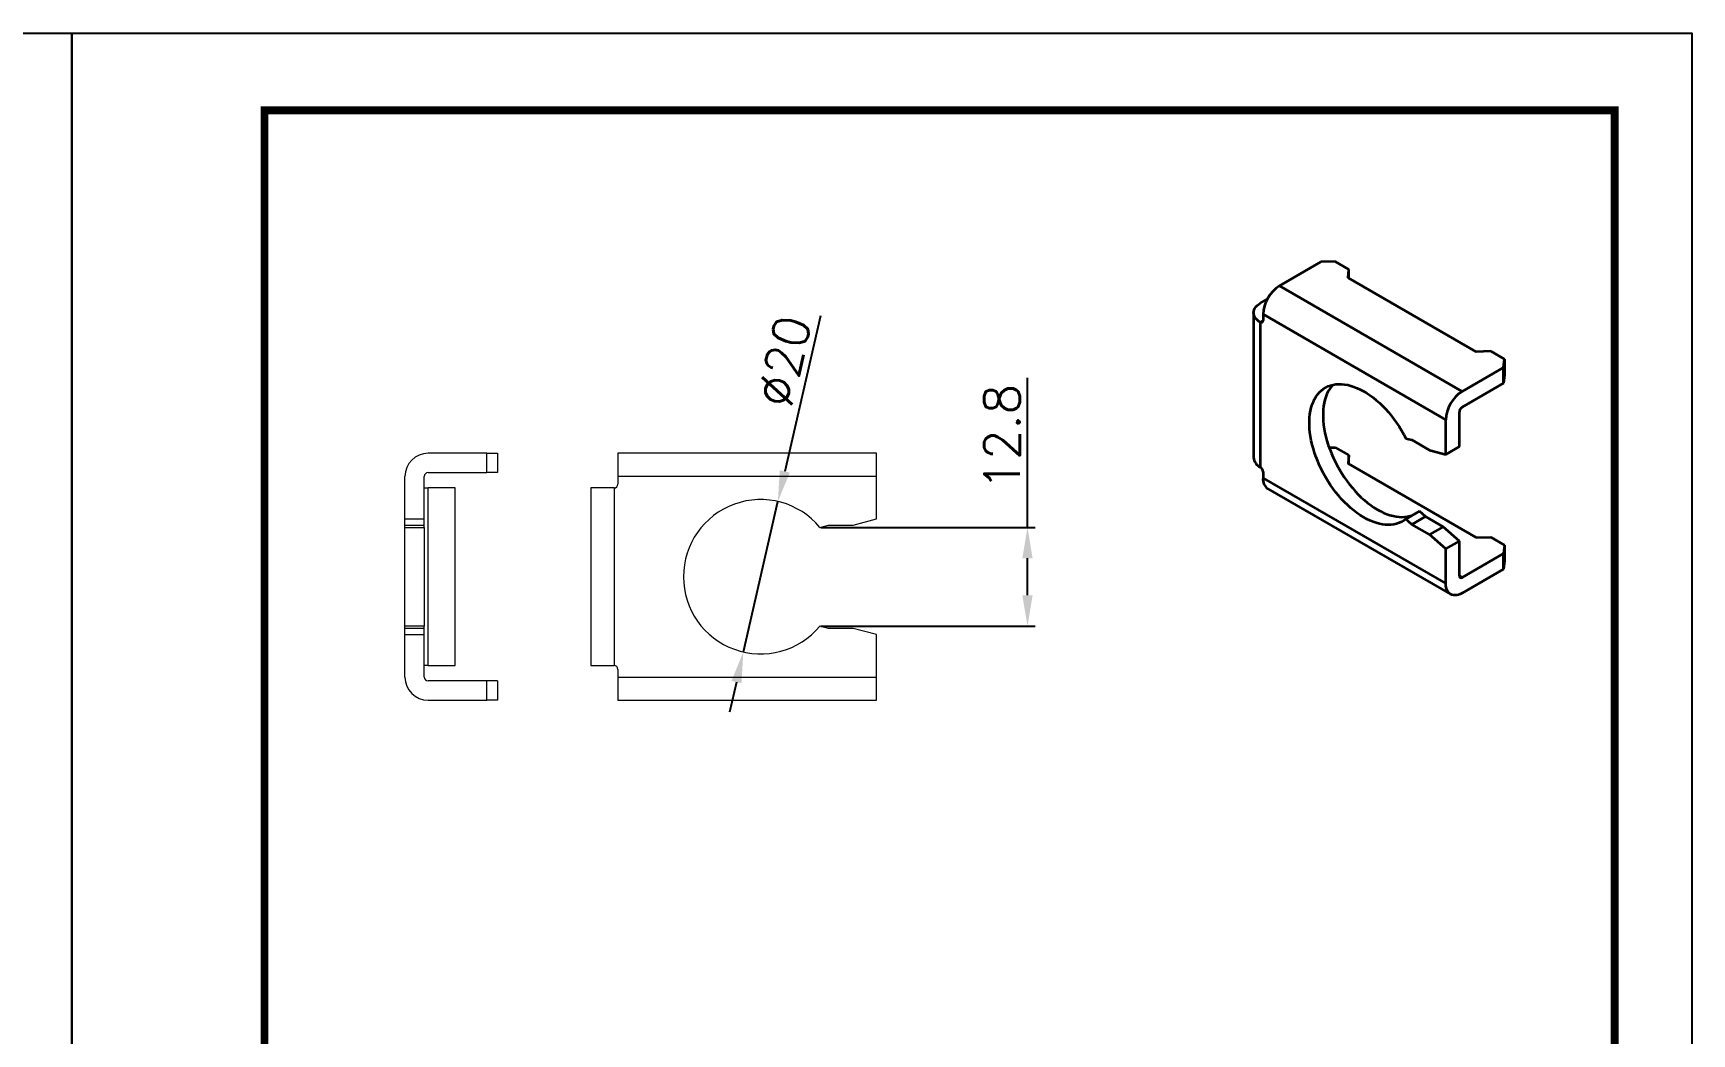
# Model space of a CAD drawing. Extents: x 0 to 3990, y 0 to 1744.
# Drawn here: x 2337.1 to 2552.1, y 1583.1 to 1712.8 of the extents above; entities that cross this region are included whole.
import ezdxf

# ---------------------------------------------------------------- set-up
doc = ezdxf.new("R2010")
doc.units = 0
doc.header["$LTSCALE"] = 10
doc.header["$MEASUREMENT"] = 0
doc.layers.get('0').update_dxf_attribs({"linetype": 'CONTINUOUS'})
doc.layers.get('DEFPOINTS').update_dxf_attribs({"linetype": 'CONTINUOUS'})
doc.layers.add('CO', color=3, linetype='CONTINUOUS')
doc.styles.add('ROMANS', font='ROMANS.SHX')
doc.dimstyles.new('2', dxfattribs={"dimscale": 2, "dimtxt": 2.3, "dimasz": 2, "dimexe": 0.5, "dimexo": 0.0625, "dimgap": 0.5, "dimtad": 1, "dimdec": 4, "dimdsep": 46, "dimtxsty": 'ROMANS', "dimcen": -2, "dimclrt": 7, "dimadec": 0, "dimazin": 0, "dimtfac": 0.869565, "dimtdec": 4, "dimtmove": 0, "dimatfit": 3, "dimfxl": 1, "dimtolj": 1, "dimarcsym": 0})

# ---------------------------------------------------------------- blocks, each defined once
blk = doc.blocks.new('A3G')
blk.add_lwpolyline([(0, 297), (420, 297), (420, 0), (0, 0)], close=True)
blk = doc.blocks.new('A4G')
blk.add_line((0, 148.5), (9.75, 148.5))
blk.add_lwpolyline([(0, 297), (210, 297), (210, 0), (0, 0)], close=True)
at = {"const_width": 1}
blk.add_lwpolyline([(25, 287), (200, 287), (200, 10), (25, 10)], close=True, dxfattribs=at)
blk = doc.blocks.new('*D428')
at = {"layer": 'CO', "color": 0, "lineweight": -2}
for p, q in [((2465.96, 1648.72), (2465.96, 1668.09)), ((2439.17, 1648.72), (2466.96, 1648.72)), ((2465.96, 1639.92), (2465.96, 1644.72)), ((2439.17, 1635.92), (2466.96, 1635.92))]:
    blk.add_line(p, q, dxfattribs=at)
at = {"layer": 'CO', "color": 0}
for points in [[(2465.29, 1644.72), (2466.62, 1644.72), (2465.96, 1648.72)], [(2465.29, 1639.92), (2466.62, 1639.92), (2465.96, 1635.92)]]:
    blk.add_solid(points, dxfattribs=at)
at = {"layer": 'DEFPOINTS', "color": 0}
for p in [(2439.05, 1648.72), (2465.96, 1648.72), (2439.05, 1635.92)]:
    blk.add_point(p, dxfattribs=at)
at = {"layer": 'CO', "color": 7, "insert": (2462.66, 1660.41), "char_height": 4.6, "attachment_point": 5, "rotation": 90, "style": 'ROMANS'}
blk.add_mtext('\\A1;12.8', dxfattribs=at)
blk = doc.blocks.new('*D429')
at = {"layer": 'CO', "color": 0, "lineweight": -2}
for p, q in [((2439.13, 1676.15), (2434.5, 1655.97)), ((2429.13, 1632.58), (2433.6, 1652.07)), ((2428.23, 1628.68), (2427.34, 1624.78))]:
    blk.add_line(p, q, dxfattribs=at)
at = {"layer": 'CO', "color": 0}
for points in [[(2433.85, 1656.12), (2435.15, 1655.82), (2433.6, 1652.07)], [(2427.58, 1628.83), (2428.88, 1628.53), (2429.13, 1632.58)]]:
    blk.add_solid(points, dxfattribs=at)
at = {"layer": 'DEFPOINTS', "color": 0}
for p in [(2433.6, 1652.07), (2429.13, 1632.58)]:
    blk.add_point(p, dxfattribs=at)
at = {"layer": 'CO', "color": 7, "insert": (2434.39, 1670.26), "char_height": 4.6, "attachment_point": 5, "rotation": 77.0786, "style": 'ROMANS'}
blk.add_mtext('\\A1;∅20', dxfattribs=at)

msp = doc.modelspace()

# ---------------------------------------------------------------- linework, layer by layer
at = {"color": 1, "linetype": 'Continuous', "lineweight": 35}
for p, q in [((2503.98509, 1683.10982), (2498.61108, 1680.00747)), ((2505.85891, 1683.17106), (2503.98509, 1683.10982)), ((2507.6267, 1682.15053), (2505.85891, 1683.17106)), ((2507.52062, 1681.0688), (2507.6267, 1682.15053)), ((2507.6267, 1681.00756), (2507.6267, 1682.15053)), ((2522.29915, 1666.33263), (2498.61108, 1680.00747)), ((2524.13763, 1671.476), (2507.52062, 1681.0688)), ((2496.1362, 1677.76175), (2497.02958, 1678.27748)), ((2495.25752, 1676.53714), (2495.25752, 1657.7567)), ((2496.48976, 1675.51663), (2496.1362, 1675.31253)), ((2496.1362, 1675.31253), (2496.1362, 1656.53209)), ((2520.17783, 1662.6584), (2496.48976, 1676.33323)), ((2496.48976, 1676.33323), (2496.48976, 1675.51669)), ((2526.01146, 1671.53724), (2524.13763, 1671.476)), ((2527.77924, 1670.51672), (2526.01146, 1671.53724)), ((2527.67317, 1669.43498), (2522.29915, 1666.33263)), ((2527.67317, 1669.43498), (2527.77924, 1670.51672)), ((2527.67317, 1667.39363), (2527.67317, 1669.43498)), ((2527.77924, 1668.47537), (2527.67317, 1667.39363)), ((2527.77924, 1670.51672), (2527.77924, 1668.47537)), ((2522.29915, 1664.29128), (2527.67317, 1667.39363)), ((2520.17783, 1658.16742), (2520.17783, 1662.6584)), ((2521.9456, 1659.18793), (2521.9456, 1663.67891)), ((2515.00446, 1660.25575), (2515.79615, 1660.04368)), ((2515.79615, 1660.04368), (2518.06667, 1658.73294)), ((2505.05989, 1659.05699), (2505.85891, 1659.0831)), ((2505.85891, 1659.0831), (2507.6267, 1658.06258)), ((2507.6267, 1658.06258), (2507.52062, 1656.98085)), ((2507.6267, 1656.91961), (2507.6267, 1658.06258)), ((2518.06667, 1658.73294), (2520.17783, 1658.16742)), ((2520.17783, 1658.16742), (2521.9456, 1659.18793)), ((2496.48976, 1655.91971), (2496.48976, 1655.10317)), ((2507.52062, 1656.98085), (2524.13763, 1647.38805)), ((2496.48976, 1655.10317), (2520.17783, 1641.42834)), ((2497.1112, 1653.72964), (2520.79928, 1640.0548)), ((2516.77223, 1650.82454), (2515.00446, 1649.80403)), ((2515.79615, 1649.10204), (2515.00446, 1649.80403)), ((2515.79615, 1649.10204), (2517.56392, 1650.12255)), ((2518.06667, 1647.7913), (2515.79615, 1649.10204)), ((2517.56392, 1650.12255), (2516.77223, 1650.82454)), ((2517.56392, 1650.12255), (2519.83443, 1648.81181)), ((2519.83443, 1648.81181), (2518.06667, 1647.7913)), ((2520.17783, 1645.91931), (2518.06667, 1647.7913)), ((2521.9456, 1646.93982), (2519.83443, 1648.81181)), ((2520.17783, 1645.91931), (2521.9456, 1646.93982)), ((2521.9456, 1642.44885), (2521.9456, 1646.93982)), ((2524.13763, 1647.38805), (2526.01146, 1647.44929)), ((2526.01146, 1647.44929), (2527.77924, 1646.42877)), ((2520.17783, 1641.42834), (2520.17783, 1645.91931)), ((2527.67317, 1645.34703), (2522.29915, 1642.24468)), ((2527.77924, 1646.42877), (2527.67317, 1645.34703)), ((2527.67317, 1643.30568), (2527.67317, 1645.34703)), ((2527.77924, 1646.42877), (2527.77924, 1644.38741)), ((2522.29915, 1640.20333), (2527.67317, 1643.30568)), ((2527.77924, 1644.38741), (2527.67317, 1643.30568)), ((2522.29915, 1642.24468), (2521.9456, 1642.44878))]:
    msp.add_line(p, q, dxfattribs=at)
at = {"color": 7, "linetype": 'Continuous', "lineweight": 15}
for p, q in [((2395.86153, 1658.3246), (2388.26153, 1658.3246)), ((2395.86153, 1655.8246), (2395.86153, 1658.3246)), ((2395.86153, 1658.3246), (2397.26153, 1658.3246)), ((2397.26153, 1658.3246), (2397.26153, 1655.8246)), ((2412.86477, 1658.3246), (2412.86477, 1655.3246)), ((2446.36477, 1658.3246), (2412.86477, 1658.3246)), ((2446.36477, 1655.3246), (2446.36477, 1658.3246)), ((2388.26153, 1655.8246), (2395.86153, 1655.8246)), ((2397.26153, 1655.8246), (2395.86153, 1655.8246)), ((2385.26153, 1649.8246), (2385.26153, 1655.3246)), ((2387.76153, 1649.8246), (2387.76153, 1655.3246)), ((2387.76153, 1653.8246), (2388.26153, 1653.8246)), ((2388.26153, 1630.8246), (2388.26153, 1653.8246)), ((2391.76153, 1653.8246), (2388.26153, 1653.8246)), ((2391.76153, 1630.8246), (2391.76153, 1653.8246)), ((2409.36477, 1653.8246), (2409.36477, 1630.8246)), ((2412.36477, 1653.8246), (2409.36477, 1653.8246)), ((2412.36477, 1653.8246), (2412.36477, 1630.8246)), ((2412.86477, 1655.3246), (2412.86477, 1654.3246)), ((2446.36477, 1655.3246), (2412.86477, 1655.3246)), ((2446.36477, 1649.8246), (2446.36477, 1655.3246)), ((2385.26153, 1649.8246), (2387.76153, 1649.8246)), ((2385.26153, 1649.0246), (2385.26153, 1649.8246)), ((2387.76153, 1649.0246), (2387.76153, 1649.8246)), ((2443.37913, 1649.0246), (2446.36477, 1649.8246)), ((2385.26153, 1649.0246), (2387.76153, 1649.0246)), ((2385.26153, 1648.7246), (2385.26153, 1649.0246)), ((2385.26153, 1648.7246), (2387.76153, 1648.7246)), ((2385.26153, 1635.9246), (2385.26153, 1648.7246)), ((2387.76153, 1648.7246), (2387.76153, 1649.0246)), ((2387.76153, 1648.7246), (2387.76153, 1635.9246)), ((2439.04852, 1648.7246), (2440.16814, 1649.0246)), ((2440.16814, 1649.0246), (2443.37913, 1649.0246)), ((2387.76153, 1635.9246), (2385.26153, 1635.9246)), ((2385.26153, 1635.6246), (2385.26153, 1635.9246)), ((2385.26153, 1634.8246), (2385.26153, 1635.6246)), ((2387.76153, 1635.6246), (2385.26153, 1635.6246)), ((2385.26153, 1629.3246), (2385.26153, 1634.8246)), ((2385.26153, 1634.8246), (2387.76153, 1634.8246)), ((2387.76153, 1635.6246), (2387.76153, 1635.9246)), ((2387.76153, 1634.8246), (2387.76153, 1635.6246)), ((2387.76153, 1629.3246), (2387.76153, 1634.8246)), ((2440.16814, 1635.6246), (2439.04852, 1635.9246)), ((2443.37913, 1635.6246), (2440.16814, 1635.6246)), ((2446.36477, 1634.8246), (2443.37913, 1635.6246)), ((2446.36477, 1629.3246), (2446.36477, 1634.8246)), ((2388.26153, 1630.8246), (2387.76153, 1630.8246)), ((2388.26153, 1630.8246), (2391.76153, 1630.8246)), ((2409.36477, 1630.8246), (2412.36477, 1630.8246)), ((2412.86477, 1630.3246), (2412.86477, 1629.3246)), ((2395.86153, 1628.8246), (2388.26153, 1628.8246)), ((2395.86153, 1626.3246), (2395.86153, 1628.8246)), ((2397.26153, 1628.8246), (2395.86153, 1628.8246)), ((2397.26153, 1628.8246), (2397.26153, 1626.3246)), ((2412.86477, 1629.3246), (2446.36477, 1629.3246)), ((2412.86477, 1629.3246), (2412.86477, 1626.3246)), ((2446.36477, 1626.3246), (2446.36477, 1629.3246)), ((2388.26153, 1626.3246), (2395.86153, 1626.3246)), ((2397.26153, 1626.3246), (2395.86153, 1626.3246)), ((2412.86477, 1626.3246), (2446.36477, 1626.3246))]:
    msp.add_line(p, q, dxfattribs=at)
at = {"color": 1, "linetype": 'Continuous', "lineweight": 35, "flags": 128}
for points in [[(2496.1362, 1675.31253), (2495.91203, 1675.45734), (2495.71735, 1675.61573), (2495.55462, 1675.78571), (2495.42587, 1675.96514), (2495.33274, 1676.15176), (2495.27639, 1676.34323), (2495.25752, 1676.53714), (2495.27639, 1676.73104), (2495.33274, 1676.92251), (2495.42587, 1677.10914), (2495.55462, 1677.28856), (2495.71735, 1677.45854), (2495.91203, 1677.61694), (2496.1362, 1677.76175)], [(2515.00446, 1649.80403), (2514.72833, 1649.60278), (2514.43426, 1649.4313), (2514.12329, 1649.29018), (2513.7965, 1649.17991), (2513.45502, 1649.10088), (2513.10004, 1649.05336), (2512.7328, 1649.03752), (2512.35457, 1649.05341), (2511.96666, 1649.10098), (2511.57042, 1649.18006), (2511.16724, 1649.29038), (2510.7585, 1649.43155), (2510.34564, 1649.60308), (2509.93009, 1649.80438), (2509.51329, 1650.03474), (2509.0967, 1650.29337), (2508.68175, 1650.57937), (2508.26989, 1650.89174), (2507.86256, 1651.2294), (2507.46117, 1651.59117), (2507.06711, 1651.97579), (2506.68175, 1652.38193), (2506.30644, 1652.80818), (2505.94248, 1653.25306), (2505.59113, 1653.71502), (2505.25362, 1654.19244), (2504.93111, 1654.68368), (2504.62474, 1655.18703), (2504.33556, 1655.70074), (2504.06457, 1656.22301), (2503.81273, 1656.75204), (2503.5809, 1657.28599), (2503.3699, 1657.82299), (2503.18045, 1658.36119), (2503.01322, 1658.89872), (2502.86878, 1659.4337), (2502.74764, 1659.96427), (2502.65022, 1660.48859), (2502.57686, 1661.00484), (2502.52781, 1661.51123), (2502.50324, 1662.00599), (2502.50324, 1662.4874), (2502.52781, 1662.95379), (2502.57686, 1663.40355), (2502.65022, 1663.8351), (2502.74764, 1664.24694), (2502.86878, 1664.63765), (2503.01322, 1665.00586), (2503.18045, 1665.3503), (2503.3699, 1665.66977), (2503.5809, 1665.96316), (2503.81273, 1666.22944), (2504.06457, 1666.4677), (2504.33556, 1666.67711), (2504.62474, 1666.85693), (2504.93111, 1667.00654), (2505.25362, 1667.12542), (2505.59113, 1667.21317), (2505.94248, 1667.26946), (2506.30644, 1667.29412), (2506.68175, 1667.28704), (2507.06711, 1667.24827), (2507.46117, 1667.17792), (2507.86256, 1667.07625), (2508.26989, 1666.94361), (2508.68175, 1666.78046), (2509.0967, 1666.58737), (2509.51329, 1666.36501), (2509.93009, 1666.11415), (2510.34564, 1665.83566), (2510.7585, 1665.53052), (2511.16724, 1665.19977), (2511.57042, 1664.84458), (2511.96666, 1664.46618), (2512.35457, 1664.06588), (2512.7328, 1663.64507), (2513.10004, 1663.20522), (2513.45502, 1662.74785), (2513.7965, 1662.27456), (2514.12329, 1661.78699), (2514.43426, 1661.28683), (2514.72833, 1660.77583), (2515.00446, 1660.25575)], [(2505.53425, 1667.2008), (2505.34867, 1666.98367), (2505.13767, 1666.69028), (2504.94822, 1666.37081), (2504.78099, 1666.02637), (2504.63655, 1665.65816), (2504.51541, 1665.26745), (2504.41799, 1664.85561), (2504.34462, 1664.42406), (2504.29557, 1663.9743), (2504.27101, 1663.50791), (2504.27101, 1663.0265), (2504.29557, 1662.53174), (2504.34462, 1662.02535), (2504.41799, 1661.5091), (2504.51541, 1660.98478), (2504.63655, 1660.45421), (2504.78099, 1659.91923), (2504.94822, 1659.3817), (2505.13767, 1658.8435), (2505.34867, 1658.3065), (2505.5805, 1657.77255), (2505.83234, 1657.24352), (2506.10332, 1656.72125), (2506.3925, 1656.20754), (2506.69888, 1655.7042), (2507.02139, 1655.21295), (2507.3589, 1654.73553), (2507.71025, 1654.27357), (2508.07421, 1653.8287), (2508.44952, 1653.40244), (2508.83488, 1652.9963), (2509.22893, 1652.61168), (2509.63033, 1652.24991), (2510.03766, 1651.91225), (2510.44952, 1651.59988), (2510.86446, 1651.31388), (2511.28106, 1651.05525), (2511.69786, 1650.82489), (2512.11341, 1650.62359), (2512.52627, 1650.45206), (2512.935, 1650.31089), (2513.33819, 1650.20057), (2513.73442, 1650.12149), (2514.12233, 1650.07392), (2514.50057, 1650.05803), (2514.86781, 1650.07387), (2515.22279, 1650.12139), (2515.56427, 1650.20042), (2515.8636, 1650.3)], [(2522.29915, 1640.20333), (2522.06164, 1640.08162), (2521.82712, 1639.99224), (2521.59853, 1639.93633), (2521.37875, 1639.91458), (2521.17054, 1639.92726), (2520.97653, 1639.97422), (2520.79915, 1640.05487), (2520.64064, 1640.16819), (2520.50298, 1640.31276), (2520.38791, 1640.48676), (2520.29688, 1640.688), (2520.23102, 1640.91395), (2520.19117, 1641.16177), (2520.17783, 1641.42834)]]:
    msp.add_lwpolyline(points, dxfattribs=at)
at = {"color": 1, "linetype": 'Continuous', "lineweight": 35}
for centre, radius, start, end in [((2501.0725, 1676.13688), 4.58694, 122.4534495, 177.5465503), ((2496.27422, 1675.48173), 0.21835, 230.7967148, 9.214037), ((2524.76057, 1662.46204), 4.58694, 122.4534495, 177.5465503), ((2522.71321, 1663.64398), 0.7684, 122.6054783, 177.3945215), ((2496.79848, 1657.93482), 1.55122, 186.5936281, 244.7265128), ((2495.72215, 1655.88478), 0.7684, 2.6054785, 57.3945217), ((2497.95528, 1654.93889), 1.47471, 173.6037743, 235.0840453), ((2522.16114, 1642.41388), 0.21835, 170.785963, 309.2032852)]:
    msp.add_arc(centre, radius, start, end, dxfattribs=at)
at = {"color": 7, "linetype": 'Continuous', "lineweight": 15}
for centre, radius, start, end in [((2388.26153, 1655.3246), 3, 90, 180), ((2388.26153, 1655.3246), 0.5, 90, 180), ((2412.36477, 1654.3246), 0.5, 270, 0), ((2431.36477, 1642.3246), 10, 39.7918195, 320.2081805), ((2412.36477, 1630.3246), 0.5, 0, 90), ((2388.26153, 1629.3246), 3, 180, 270), ((2388.26153, 1629.3246), 0.5, 180, 270)]:
    msp.add_arc(centre, radius, start, end, dxfattribs=at)

# ---------------------------------------------------------------- block references
for name, p in [('A3G', (1922.07109, 1415.76042)), ('A4G', (2342.07109, 1415.76042))]:
    msp.add_blockref(name, p)

# ---------------------------------------------------------------- dimensions: what is measured, and where the dimension line sits
at = {"layer": 'CO'}
dim = msp.add_diameter_dim_2p(p1=(2429.12863, 1632.57782), p2=(2433.60092, 1652.07137), dimstyle='2', dxfattribs=at)
dim.commit()
dim.dimension.update_dxf_attribs({"geometry": '*D429', "text_midpoint": (2437.60387, 1669.51921), "dimtype": 163})
dim = msp.add_linear_dim(base=(2465.9575, 1648.7246), p1=(2439.04852, 1635.9246), p2=(2439.04852, 1648.7246), angle=90, dimstyle='2', dxfattribs=at)
dim.commit()
dim.dimension.update_dxf_attribs({"geometry": '*D428', "text_midpoint": (2462.6575, 1660.40555)})

doc.saveas('drawing.dxf')
